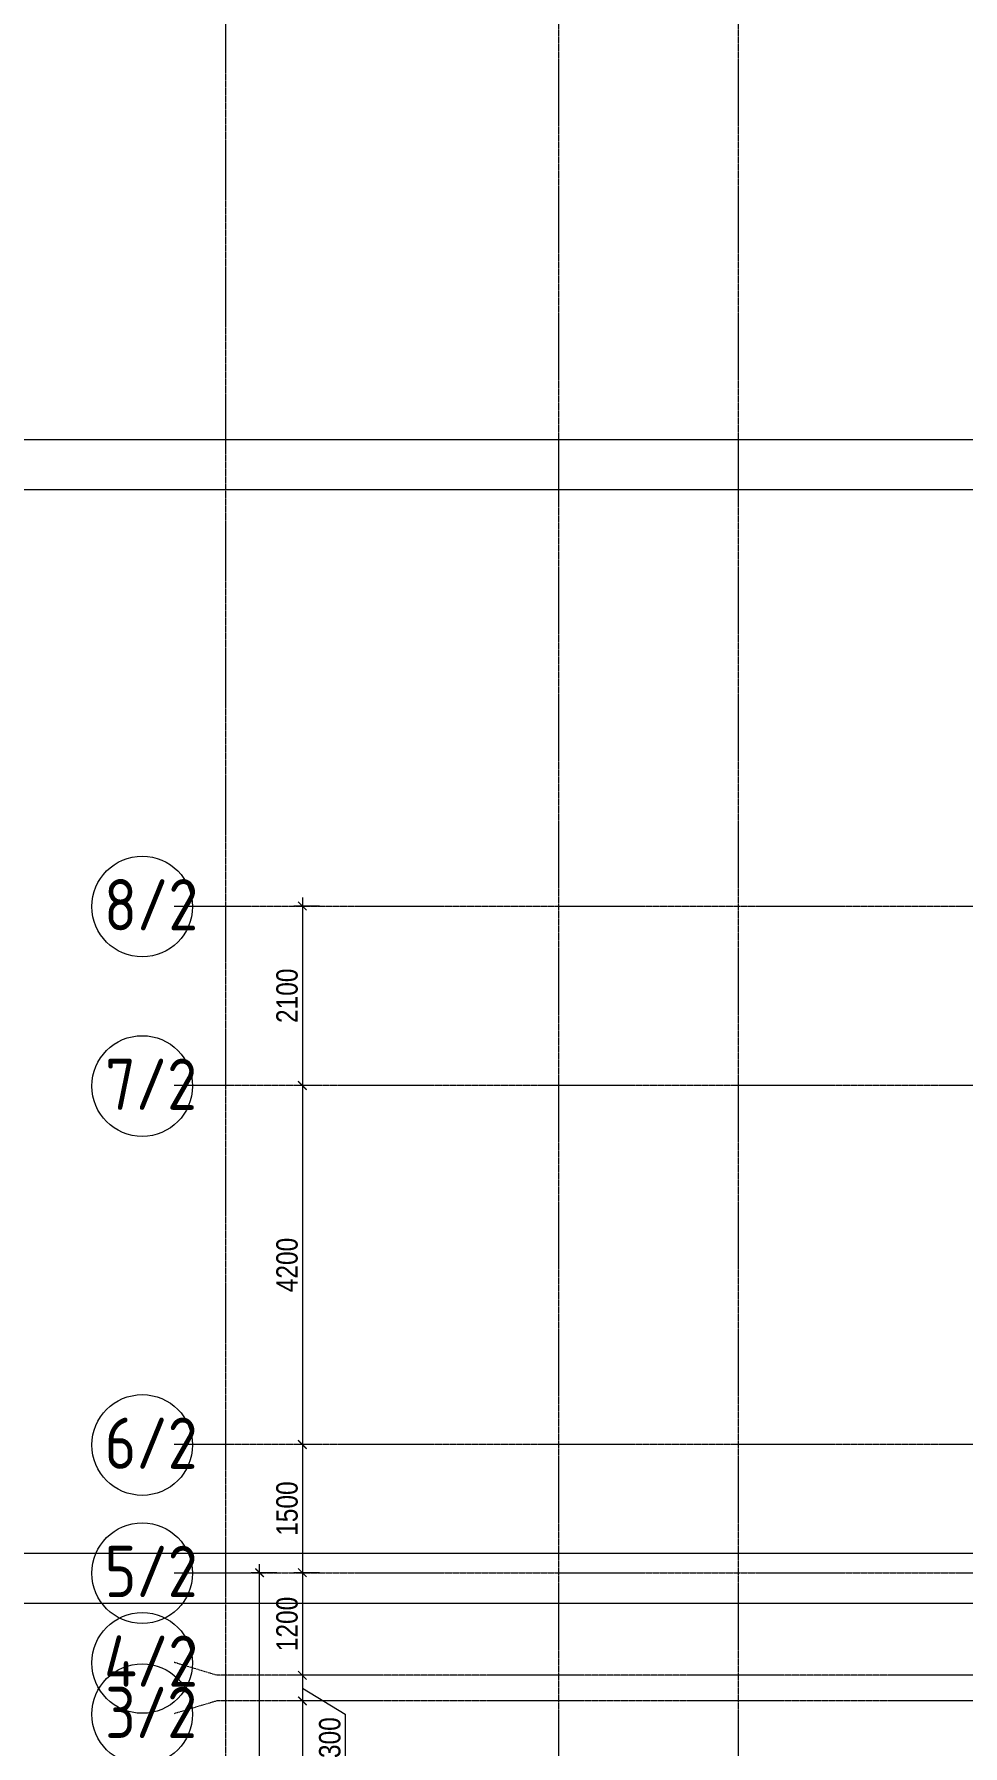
# Model space of a CAD drawing. Header units: millimetres. Extents: x -231292 to 573618, y -153144 to 564035.
# Drawn here: x 81793 to 92653, y 377677 to 397702 of the extents above; entities that cross this region are included whole.
import ezdxf
from ezdxf import colors
from ezdxf.entities.mleader import LeaderData, LeaderLine
from ezdxf.enums import TextEntityAlignment as Align
from ezdxf.math import Vec2, Vec3

# ---------------------------------------------------------------- set-up
doc = ezdxf.new("R2010")
doc.units = ezdxf.units.MM
doc.linetypes.add('CENTER2', pattern=[28.575, 19.05, -3.175, 3.175, -3.175])
doc.layers.get('0').update_dxf_attribs({"color": 250})
doc.layers.get('Defpoints').update_dxf_attribs({"color": 250})
for name, color, linetype, lineweight in [('АР_ФАСАД', 250, 'Continuous', 9), ('РД_Воронки с кровли', 250, 'Continuous', 18), ('РД_Оси_100', 250, 'Continuous', 0), ('РД_Оси_размер', 250, 'Continuous', 0)]:
    doc.layers.add(name, color=color, linetype=linetype, lineweight=lineweight)
doc.styles.add('style1', font='ARIALN.TTF')
doc.styles.add('ккк', font='isocpeur.ttf', dxfattribs={"width": 0.85, "oblique": 15})
doc.dimstyles.new('Dim100_ареал', dxfattribs={"dimscale": 100, "dimtxt": 2.5, "dimasz": 1, "dimexe": 1, "dimexo": 1, "dimgap": 0.5, "dimtad": 1, "dimzin": 12, "dimdsep": 46, "dimtxsty": 'style1', "dimblk": 'ARCHTICK', "dimcen": 1, "dimdle": 1, "dimclrd": 256, "dimclre": 256, "dimaunit": 1, "dimadec": 0, "dimazin": 3, "dimtfac": 1, "dimtmove": 1, "dimatfit": 3, "dimldrblk": 'OPEN30', "dimfxl": 2, "dimfxlon": 1, "dimtolj": 1, "dimtzin": 0, "dimlwd": 9, "dimlwe": 9, "dimarcsym": 0})

# ---------------------------------------------------------------- blocks, each defined once
blk = doc.blocks.new('A-iden')
at = {"linetype": 'Continuous', "lineweight": 5}
blk.add_circle((-0.73, -4.06), 5.89, dxfattribs=at)
at = {"color": 0, "linetype": 'Continuous', "lineweight": 20, "style": 'ккк', "width": 0.85}
blk.add_attdef('ID', text='', height=6, dxfattribs=at).set_placement((0.31, -3.85), align=Align.MIDDLE_CENTER)
blk = doc.blocks.new('_ArchTick')
at = {"color": 0, "linetype": 'ByBlock', "const_width": 0.15}
blk.add_lwpolyline([(-0.5, -0.5), (0.5, 0.5)], dxfattribs=at)
blk = doc.blocks.new('*D37')
at = {"layer": 'Defpoints', "color": 0, "transparency": 16777216}
for p in [(34000, 13500), (37500, 13500), (37500, 0)]:
    blk.add_point(p, dxfattribs=at)
at = {"layer": 'РД_Оси_размер', "color": 0, "lineweight": 5, "transparency": 16777216}
for p, q in [((34200, 13500), (33900, 13500)), ((34000, -100), (34000, 13600)), ((34200, 0), (33900, 0))]:
    blk.add_line(p, q, dxfattribs=at)
at = {"layer": 'РД_Оси_размер', "color": 0, "lineweight": 5, "transparency": 16777216, "xscale": 100, "yscale": 100, "zscale": 100}
for p, rotation in [((34000, 13500), 90), ((34000, 0), 270)]:
    blk.add_blockref('_ArchTick', p, dxfattribs=dict(at, rotation=rotation))
at = {"layer": 'РД_Оси_размер', "color": 0, "transparency": 16777216, "insert": (33822, 6750), "char_height": 250, "attachment_point": 5, "rotation": 90, "style": 'style1'}
blk.add_mtext('\\A1;13500', dxfattribs=at)
blk = doc.blocks.new('_Open30')
at = {"color": 0, "linetype": 'ByBlock', "lineweight": -2}
for p, q in [((-1, 0.27), (0, 0)), ((0, 0), (-1, -0.27)), ((0, 0), (-1, 0))]:
    blk.add_line(p, q, dxfattribs=at)
blk = doc.blocks.new('*D1601')
at = {"layer": 'Defpoints', "color": 0, "transparency": 16777216}
for p in [(36000, 21300), (34500, 19200), (36000, 19200)]:
    blk.add_point(p, dxfattribs=at)
at = {"layer": 'РД_Оси_размер', "lineweight": 9, "transparency": 16777216}
for p, q in [((34700, 21300), (34400, 21300)), ((34500, 21400), (34500, 19100)), ((34700, 19200), (34400, 19200))]:
    blk.add_line(p, q, dxfattribs=at)
at = {"layer": 'РД_Оси_размер', "lineweight": 9, "transparency": 16777216, "xscale": 100, "yscale": 100, "zscale": 100}
for p, rotation in [((34500, 21300), 90), ((34500, 19200), 270)]:
    blk.add_blockref('_ArchTick', p, dxfattribs=dict(at, rotation=rotation))
at = {"layer": 'РД_Оси_размер', "color": 0, "transparency": 16777216, "insert": (34322, 20250), "char_height": 250, "attachment_point": 5, "rotation": 90, "style": 'style1'}
blk.add_mtext('\\A1;2100', dxfattribs=at)
blk = doc.blocks.new('*D38')
at = {"layer": 'Defpoints', "color": 0, "transparency": 16777216}
for p in [(36000, 19200), (34500, 15000), (36000, 15000)]:
    blk.add_point(p, dxfattribs=at)
at = {"layer": 'РД_Оси_размер', "color": 0, "lineweight": 5, "transparency": 16777216}
for p, q in [((34500, 19300), (34500, 14900)), ((34700, 19200), (34400, 19200)), ((34700, 15000), (34400, 15000))]:
    blk.add_line(p, q, dxfattribs=at)
at = {"layer": 'РД_Оси_размер', "color": 0, "lineweight": 5, "transparency": 16777216, "xscale": 100, "yscale": 100, "zscale": 100}
for p, rotation in [((34500, 19200), 90), ((34500, 15000), 270)]:
    blk.add_blockref('_ArchTick', p, dxfattribs=dict(at, rotation=rotation))
at = {"layer": 'РД_Оси_размер', "color": 0, "transparency": 16777216, "insert": (34322, 17100), "char_height": 250, "attachment_point": 5, "rotation": 90, "style": 'style1'}
blk.add_mtext('\\A1;4200', dxfattribs=at)
blk = doc.blocks.new('*D1602')
at = {"layer": 'Defpoints', "color": 0, "transparency": 16777216}
for p in [(36000, 15000), (34500, 13500), (36000, 13500)]:
    blk.add_point(p, dxfattribs=at)
at = {"layer": 'РД_Оси_размер', "lineweight": 9, "transparency": 16777216}
for p, q in [((34500, 15100), (34500, 13400)), ((34700, 15000), (34400, 15000)), ((34700, 13500), (34400, 13500))]:
    blk.add_line(p, q, dxfattribs=at)
at = {"layer": 'РД_Оси_размер', "lineweight": 9, "transparency": 16777216, "xscale": 100, "yscale": 100, "zscale": 100}
for p, rotation in [((34500, 15000), 90), ((34500, 13500), 270)]:
    blk.add_blockref('_ArchTick', p, dxfattribs=dict(at, rotation=rotation))
at = {"layer": 'РД_Оси_размер', "color": 0, "transparency": 16777216, "insert": (34322, 14250), "char_height": 250, "attachment_point": 5, "rotation": 90, "style": 'style1'}
blk.add_mtext('\\A1;1500', dxfattribs=at)
blk = doc.blocks.new('*D1603')
at = {"layer": 'Defpoints', "color": 0, "transparency": 16777216}
for p in [(36000, 13500), (34500, 12300), (36000, 12300)]:
    blk.add_point(p, dxfattribs=at)
at = {"layer": 'РД_Оси_размер', "lineweight": 9, "transparency": 16777216}
for p, q in [((34700, 13500), (34400, 13500)), ((34500, 13600), (34500, 12200)), ((34700, 12300), (34400, 12300))]:
    blk.add_line(p, q, dxfattribs=at)
at = {"layer": 'РД_Оси_размер', "lineweight": 9, "transparency": 16777216, "xscale": 100, "yscale": 100, "zscale": 100}
for p, rotation in [((34500, 13500), 90), ((34500, 12300), 270)]:
    blk.add_blockref('_ArchTick', p, dxfattribs=dict(at, rotation=rotation))
at = {"layer": 'РД_Оси_размер', "color": 0, "transparency": 16777216, "insert": (34322, 12900), "char_height": 250, "attachment_point": 5, "rotation": 90, "style": 'style1'}
blk.add_mtext('\\A1;1200', dxfattribs=at)
blk = doc.blocks.new('*D1604')
at = {"layer": 'Defpoints', "color": 0, "transparency": 16777216}
for p in [(36000, 12300), (34500, 12000), (36000, 12000)]:
    blk.add_point(p, dxfattribs=at)
at = {"layer": 'РД_Оси_размер', "lineweight": 9, "transparency": 16777216}
for p, q in [((34700, 12300), (34400, 12300)), ((34500, 12400), (34500, 11900)), ((34500, 12150), (35000, 11846)), ((34700, 12000), (34400, 12000)), ((35000, 11846), (35000, 11294))]:
    blk.add_line(p, q, dxfattribs=at)
at = {"layer": 'РД_Оси_размер', "lineweight": 9, "transparency": 16777216, "xscale": 100, "yscale": 100, "zscale": 100}
for p, rotation in [((34500, 12300), 90), ((34500, 12000), 270)]:
    blk.add_blockref('_ArchTick', p, dxfattribs=dict(at, rotation=rotation))
at = {"layer": 'РД_Оси_размер', "color": 0, "transparency": 16777216, "insert": (34822, 11570), "char_height": 250, "attachment_point": 5, "rotation": 90, "style": 'style1'}
blk.add_mtext('\\A1;300', dxfattribs=at)
blk = doc.blocks.new('*D1605')
at = {"layer": 'Defpoints', "color": 0, "transparency": 16777216}
for p in [(36000, 12000), (34500, 7800), (36000, 7800)]:
    blk.add_point(p, dxfattribs=at)
at = {"layer": 'РД_Оси_размер', "lineweight": 9, "transparency": 16777216}
for p, q in [((34500, 12100), (34500, 7700)), ((34700, 12000), (34400, 12000)), ((34700, 7800), (34400, 7800))]:
    blk.add_line(p, q, dxfattribs=at)
at = {"layer": 'РД_Оси_размер', "lineweight": 9, "transparency": 16777216, "xscale": 100, "yscale": 100, "zscale": 100}
for p, rotation in [((34500, 12000), 90), ((34500, 7800), 270)]:
    blk.add_blockref('_ArchTick', p, dxfattribs=dict(at, rotation=rotation))
at = {"layer": 'РД_Оси_размер', "color": 0, "transparency": 16777216, "insert": (34322, 9900), "char_height": 250, "attachment_point": 5, "rotation": 90, "style": 'style1'}
blk.add_mtext('\\A1;4200', dxfattribs=at)
blk = doc.blocks.new('СОШ_2200_АР_ОСИ_М100_28.05.24')
at = {"layer": 'РД_Оси_100', "linetype": 'CENTER2'}
for p, q in [((37500, -6155), (37500, 139938.679)), ((39600, -6155), (39600, 139938.679)), ((71363.995, 19200), (33000, 19200)), ((71363.995, 15000), (33000, 15000)), ((33000, 13500), (85055, 13500))]:
    blk.add_line(p, q, dxfattribs=at)
for points in [[(33600, 139938.679), (33600, -6155)], [(33000, 21300), (71363.995, 21300)], [(85055, 12300), (33500, 12300), (33000, 12450)], [(85055, 12000), (33500, 12000), (33000, 11850)]]:
    blk.add_lwpolyline(points, dxfattribs=at)
at = {"layer": 'РД_Оси_100', "color": 0, "xscale": 100, "yscale": 100, "zscale": 100}
for p, values in [((32700, 21700), {'ID': '8/2'}), ((32700, 19600), {'ID': '7/2'}), ((32700, 15400), {'ID': '6/2'}), ((32700, 13900), {'ID': '5/2'}), ((32700, 12850), {'ID': '4/2'}), ((32700, 12250), {'ID': '3/2'})]:
    blk.add_blockref('A-iden', p, dxfattribs=at).add_auto_attribs(values)
at = {"layer": 'РД_Оси_размер'}
for base, p1, p2, picture, middle in [((34500, 19200), (36000, 21300), (36000, 19200), '*D1601', (34322.357, 20250)), ((34500, 15000), (36000, 19200), (36000, 15000), '*D38', (34322.357, 17100)), ((34500, 13500), (36000, 15000), (36000, 13500), '*D1602', (34322.357, 14250)), ((34000, 13500), (37500, 0), (37500.05, 13500), '*D37', (33822.357, 6750)), ((34500, 12300), (36000, 13500), (36000, 12300), '*D1603', (34322.357, 12900)), ((34500, 7800), (36000, 12000), (36000, 7800), '*D1605', (34322.357, 9900))]:
    dim = blk.add_linear_dim(base=base, p1=p1, p2=p2, angle=90, dimstyle='Dim100_ареал', dxfattribs=at)
    dim.commit()
    dim.dimension.update_dxf_attribs({"geometry": picture, "text_midpoint": middle})
dim = blk.add_linear_dim(base=(34500, 12000), p1=(36000, 12300), p2=(36000, 12000), angle=90, dimstyle='Dim100_ареал', dxfattribs=at)
dim.commit()
dim.dimension.update_dxf_attribs({"geometry": '*D1604', "text_midpoint": (35000, 11795.682), "dimtype": 160})

msp = doc.modelspace()

# ---------------------------------------------------------------- linework, layer by layer
at = {"layer": 'АР_ФАСАД'}
for points in [[(165383.768, 457581.753), (165383.768, 501356.753), (123173.768, 501356.753), (123173.768, 495356.753), (87573.768, 495356.753), (87573.768, 467056.753), (50073.768, 467056.753), (50073.768, 379346.753), (95593.768, 379346.753)], [(123173.768, 494771.753), (88158.768, 494771.753), (88158.768, 466471.753), (50658.768, 466471.753), (50658.768, 379931.753), (95593.768, 379931.753)], [(95698.768, 392371.753), (70298.768, 392371.753), (70298.768, 435131.753), (95673.768, 435131.753)], [(95698.768, 392956.753), (70883.768, 392956.753), (70883.768, 434546.753), (95673.768, 434546.753)]]:
    msp.add_lwpolyline(points, dxfattribs=at)

# ---------------------------------------------------------------- block references
at = {"layer": 'РД_Оси_100'}
msp.add_blockref('СОШ_2200_АР_ОСИ_М100_28.05.24', (50428.768, 366201.753), dxfattribs=at)

# ---------------------------------------------------------------- leaders
at = {"layer": 'РД_Воронки с кровли', "lineweight": 70}
ml = msp.add_multileader_mtext('Standard', dxfattribs=at)
ml.set_content('ВК_Под потолком 4 этажа уйдет в с.у. соседний. ниже опускать не надо.', color=256, style='style1')
ml.set_leader_properties(color=256)
ml.build(insert=Vec2(0, 0))
ml.multileader.update_dxf_attribs({"has_dogleg": 0, "text_left_attachment_type": 6, "text_right_attachment_type": 6, "arrow_head_size": 500, "scale": 100})
ctx = ml.context
ctx.base_point, ctx.scale, ctx.char_height, ctx.arrow_head_size, ctx.landing_gap_size, ctx.plane_origin, ctx.plane_x_axis, ctx.plane_y_axis = Vec3(89976.721, 372153.495), 100, 300, 500, 50, Vec3(64943.192, 362296.395), Vec3(1, 0.00000001), Vec3(-0.00000001, 1)
ctx.left_attachment, ctx.right_attachment = 6, 6
notes = []
notes.append((ctx, [(0, (1, 1, 0), (94475.649, 372153.495), (-1, -0.00000001), 8, [(1, [(102928.768, 377981.754)], 0, [])])]))
ctx.mtext.insert, ctx.mtext.text_direction, ctx.mtext.rotation, ctx.mtext.width, ctx.mtext.defined_height, ctx.mtext.flow_direction = Vec3(90028.768, 372541.694), Vec3(1, 0.00000001), 0.00000001, 4538.94863, 395.157, 5
for ctx, leaders in notes:
    for number, flags, end, landing, length, lines in leaders:
        leader = LeaderData()
        leader.index, (leader.has_last_leader_line, leader.has_dogleg_vector, leader.attachment_direction) = number, flags
        leader.last_leader_point, leader.dogleg_vector, leader.dogleg_length = Vec3(end), Vec3(landing), length
        for number, points, colour, breaks in lines:
            line = LeaderLine()
            line.index, line.vertices, line.color, line.breaks = number, Vec3.list(points), colors.encode_raw_color(colour), breaks
            leader.lines.append(line)
        ctx.leaders.append(leader)

doc.saveas('drawing.dxf')
